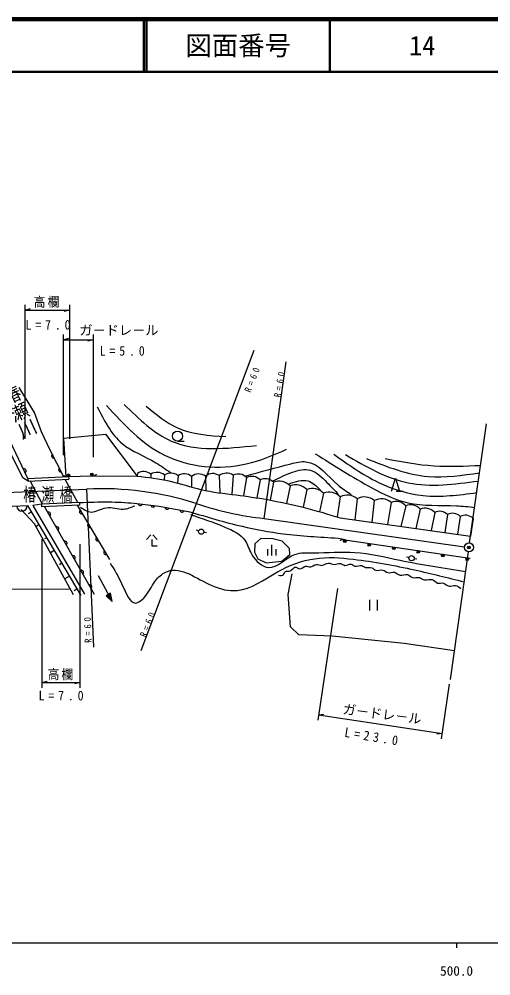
# Model space of a CAD drawing. Units: millimetres, scale not verified. Extents: x 40000 to 680000, y 20000 to 380000.
# Drawn here: x 485116 to 574496, y 198715 to 380000 of the extents above; entities that cross this region are included whole.
import ezdxf
from ezdxf.enums import TextEntityAlignment as Align

# ---------------------------------------------------------------- set-up
doc = ezdxf.new("R2010")
doc.units = ezdxf.units.MM
doc.header["$LTSCALE"] = 1000
doc.header["$PDMODE"] = 32
doc.header["$PDSIZE"] = 500
for name, color, linetype, lineweight in [('M-BGD', 7, 'Continuous', 25), ('M-TTL', 2, 'Continuous', 140), ('M-TTL-BAND', 7, 'Continuous', 25), ('M-TTL-LINE', 7, 'Continuous', 50)]:
    doc.layers.add(name, color=color, linetype=linetype, lineweight=lineweight)
doc.layers.add('M-OTRS', color=6, linetype='Continuous')
doc.layers.add('M-TTL-TXT', color=7, linetype='Continuous')
doc.styles.add('@ＭＳ ゴシック', font='')
doc.styles.add('ＭＳ ゴシック', font='')
doc.styles.get('@ＭＳ ゴシック').set_extended_font_data('@MS Gothic')
doc.styles.get('ＭＳ ゴシック').set_extended_font_data('MS Gothic')

msp = doc.modelspace()

# ---------------------------------------------------------------- linework, layer by layer
at = {"layer": 'M-BGD'}
for p, q in [((486263, 300490), (486263, 325869)), ((486263, 324869), (487263, 325149)), ((486263, 324869), (494672, 324869)), ((494672, 324869), (493672, 324589)), ((494672, 325869), (494672, 300490)), ((493518, 297357), (493518, 320263)), ((493518, 319263), (494518, 319543)), ((493518, 319263), (499123, 319263)), ((499123, 319263), (498123, 318983)), ((499123, 320263), (499123, 297028)), ((529569, 317228), (508167, 260284)), ((531534, 285379), (535731, 315084)), ((486787, 292977), (478629, 309996)), ((570463, 280738), (573651, 303303)), ((515125, 300038), (516375, 300038)), ((493616, 293280), (490946, 298481)), ((507514, 293910), (507485, 293386)), ((510082, 293767), (510040, 293012)), ((486787, 292977), (494499, 293319)), ((486787, 292977), (486809, 292478)), ((486809, 292478), (494521, 292819)), ((489574, 288096), (487189, 292495)), ((496238, 288391), (493854, 292790)), ((493999, 293300), (494499, 293319)), ((494499, 293319), (498892, 293485)), ((494499, 293319), (494521, 292819)), ((498892, 293485), (499392, 293504)), ((498892, 293485), (507457, 293390)), ((512651, 293623), (512596, 292638)), ((515219, 293480), (515141, 292081)), ((517787, 293337), (517762, 291359)), ((520415, 293416), (520497, 290721)), ((523043, 293496), (523139, 290320)), ((525671, 293576), (525413, 289975)), ((528219, 293130), (527610, 289647)), ((530767, 292684), (530170, 289270)), ((533315, 292238), (532653, 288872)), ((471954, 289818), (497891, 290967)), ((497891, 290967), (499218, 260996)), ((536478, 291545), (535744, 288195)), ((539641, 290852), (538907, 287503)), ((542803, 290159), (542029, 286622)), ((556549, 290542), (557849, 290542)), ((496533, 288404), (489332, 288085)), ((496533, 288404), (496555, 287905)), ((545966, 289467), (545347, 285683)), ((549183, 289116), (548748, 285120)), ((552400, 288766), (551954, 284669)), ((555618, 288415), (554910, 284253)), ((447995, 286370), (486705, 287815)), ((486705, 287815), (496807, 270812)), ((487427, 286600), (486858, 286263)), ((489332, 288085), (489354, 287586)), ((496555, 287905), (489354, 287586)), ((489938, 287611), (499317, 271056)), ((496140, 287886), (502262, 277636)), ((558362, 287778), (557460, 283894)), ((561106, 287141), (560260, 283500)), ((563850, 286504), (563192, 283088)), ((531534, 285379), (569502, 280015)), ((545944, 285515), (570647, 282039)), ((566273, 286133), (565752, 282727)), ((568697, 285762), (568180, 282386)), ((571120, 285391), (570608, 282044)), ((488870, 284171), (488341, 283857)), ((519139, 283039), (518663, 283191)), ((520110, 282815), (520605, 282743)), ((489396, 281487), (489396, 253305)), ((490313, 281742), (489946, 281524)), ((510050, 282267), (509250, 281427)), ((510450, 282267), (511250, 281427)), ((529781, 280603), (530927, 281592)), ((545545, 281676), (546962, 281426)), ((546362, 281410), (546857, 281337)), ((546857, 281337), (570066, 277925)), ((491756, 279313), (491062, 278901)), ((496650, 253305), (496650, 280497)), ((532162, 279584), (532162, 278384)), ((532962, 280384), (532962, 278384)), ((533762, 279584), (533762, 278384)), ((558990, 277968), (558503, 278083)), ((559973, 277796), (560469, 277738)), ((570225, 279054), (566804, 254841)), ((570066, 277925), (570560, 277852)), ((493199, 276884), (492734, 276608)), ((494643, 274455), (493784, 273945)), ((500078, 274590), (502732, 269661)), ((496086, 272026), (495521, 271691)), ((545429, 272111), (541687, 247164)), ((551479, 269970), (551479, 267970)), ((552999, 267970), (552999, 269970)), ((489396, 254305), (490396, 254585)), ((489396, 254305), (496650, 254305)), ((496650, 254305), (495650, 254025)), ((565163, 243623), (566630, 254006)), ((541835, 248153), (542865, 248282)), ((541835, 248153), (565305, 244633)), ((565305, 244633), (564275, 244504))]:
    msp.add_line(p, q, dxfattribs=at)
for points in [[(486809, 292478), (485814, 293057), (477249, 310329)], [(490946, 298481), (489328, 301812), (488044, 305476), (485141, 310187)], [(493999, 293300), (493611, 300623), (501509, 301384), (507457, 293390)], [(491431, 297537), (491360, 297465), (491311, 297385), (491276, 297278), (491270, 297184), (491285, 297084), (491344, 296971), (491416, 296900), (491495, 296851), (491603, 296816), (491696, 296810), (491796, 296825)], [(486280, 294035), (486353, 294105), (486404, 294183), (486441, 294290), (486450, 294383), (486438, 294483), (486382, 294599), (486312, 294671), (486234, 294723), (486127, 294760), (486034, 294769), (485934, 294756)], [(492766, 294936), (492695, 294864), (492646, 294784), (492611, 294677), (492605, 294584), (492620, 294484), (492678, 294370), (492751, 294299), (492830, 294250), (492938, 294215), (493031, 294209), (493131, 294224)], [(499682, 293765), (499684, 293725), (499666, 293665), (499638, 293614), (499590, 293562), (499541, 293530), (499472, 293507), (499392, 293504)], [(493999, 293300), (493919, 293297), (493869, 293305), (493808, 293333), (493767, 293361), (493735, 293400), (493703, 293459), (493691, 293508), (493690, 293538)], [(555699, 290542), (556449, 293042), (557199, 290542)], [(506881, 288308), (511662, 287743), (517443, 286656)], [(495448, 270916), (488057, 284373), (485512, 287057)], [(489332, 288085), (487708, 287859), (497505, 271021)], [(490917, 285884), (490985, 285959), (491031, 286040), (491061, 286149), (491063, 286242), (491044, 286342), (490981, 286453), (490905, 286521), (490824, 286567), (490715, 286597), (490622, 286599), (490523, 286580)], [(496700, 286948), (496634, 286872), (496590, 286789), (496562, 286680), (496562, 286586), (496584, 286488), (496650, 286378), (496726, 286312), (496808, 286268), (496918, 286240), (497011, 286240), (497110, 286261)], [(507679, 288213), (507700, 288114), (507738, 288029), (507808, 287940), (507882, 287883), (507974, 287840), (508101, 287825), (508200, 287846), (508285, 287884), (508374, 287954), (508431, 288028), (508474, 288120)], [(510070, 287931), (510090, 287832), (510129, 287747), (510199, 287658), (510273, 287601), (510364, 287558), (510491, 287543), (510590, 287563), (510675, 287602), (510764, 287672), (510821, 287745), (510864, 287837)], [(512715, 287545), (512728, 287445), (512761, 287357), (512824, 287264), (512894, 287202), (512983, 287153), (513108, 287129), (513209, 287143), (513296, 287175), (513390, 287239), (513452, 287309), (513501, 287397)], [(515605, 287002), (515619, 286901), (515651, 286814), (515715, 286720), (515785, 286659), (515873, 286609), (515999, 286586), (516099, 286599), (516187, 286632), (516280, 286696), (516342, 286765), (516391, 286854)], [(492480, 283125), (492548, 283200), (492594, 283281), (492624, 283390), (492626, 283483), (492607, 283582), (492544, 283694), (492469, 283762), (492387, 283808), (492278, 283838), (492185, 283840), (492086, 283821)], [(498231, 284386), (498165, 284309), (498120, 284227), (498093, 284117), (498093, 284024), (498114, 283925), (498180, 283815), (498257, 283749), (498339, 283705), (498449, 283677), (498542, 283677), (498641, 283699)], [(494043, 280365), (494111, 280440), (494157, 280522), (494187, 280631), (494190, 280724), (494170, 280823), (494107, 280935), (494032, 281002), (493951, 281048), (493842, 281078), (493748, 281081), (493649, 281061)], [(499761, 281823), (499695, 281747), (499651, 281664), (499623, 281555), (499623, 281461), (499645, 281362), (499710, 281253), (499787, 281187), (499869, 281143), (499979, 281115), (500072, 281115), (500171, 281136)], [(510250, 281427), (510250, 280227), (511250, 280227)], [(529781, 280603), (529703, 279014), (530354, 277711), (531891, 276982), (534861, 277268), (536397, 278571), (536345, 279665), (534939, 281071), (533168, 281514), (530927, 281592)], [(546029, 281206), (546035, 281246), (546064, 281302), (546101, 281348), (546157, 281390), (546211, 281412), (546283, 281422), (546362, 281410)], [(501291, 279261), (501225, 279184), (501181, 279102), (501154, 278992), (501154, 278899), (501175, 278800), (501241, 278690), (501318, 278624), (501400, 278580), (501510, 278552), (501603, 278552), (501702, 278574)], [(495607, 277606), (495674, 277681), (495720, 277762), (495750, 277871), (495753, 277965), (495733, 278064), (495670, 278175), (495595, 278243), (495514, 278289), (495405, 278319), (495312, 278321), (495212, 278302)], [(497170, 274847), (497238, 274922), (497283, 275003), (497314, 275112), (497316, 275205), (497296, 275305), (497233, 275416), (497158, 275484), (497077, 275530), (496968, 275560), (496875, 275562), (496775, 275543)], [(567580, 260334), (558063, 261686), (544405, 263057), (538096, 263332), (536506, 264868), (536067, 270956), (536835, 274906)], [(455349, 270311), (479356, 271976), (494864, 272064)], [(498733, 272087), (498801, 272163), (498847, 272244), (498877, 272353), (498879, 272446), (498860, 272545), (498797, 272657), (498721, 272724), (498640, 272770), (498531, 272801), (498438, 272803), (498339, 272783)]]:
    msp.add_lwpolyline(points, dxfattribs=at)
for points in [[(502732, 269661), (502443, 271209), (501598, 270754)], [(502647, 269819), (502393, 271114), (501706, 270744)], [(502561, 269978), (502342, 271018), (501814, 270734)], [(502476, 270136), (502291, 270923), (501921, 270723)], [(502391, 270295), (502240, 270827), (502029, 270713)], [(502277, 270506), (502189, 270732), (502137, 270703)]]:
    msp.add_lwpolyline(points, close=True, dxfattribs=at)
for centre, radius in [((515125, 300988), 950), ((494489, 293569), 250), ((494489, 293569), 150), ((498883, 293735), 250), ((498883, 293735), 150), ((498883, 293735), 50), ((494489, 293569), 50), ((519615, 282887), 500), ((546821, 281090), 250), ((546821, 281090), 150), ((546821, 281090), 50), ((551462, 280407), 250), ((551462, 280407), 150), ((551462, 280407), 50), ((556104, 279725), 250), ((556104, 279725), 150), ((556104, 279725), 50), ((560746, 279042), 250), ((560746, 279042), 150), ((570344, 279896), 850), ((570344, 279896), 34), ((559476, 277853), 500), ((560746, 279042), 50), ((565388, 278360), 250), ((565388, 278360), 150), ((565388, 278360), 50), ((570029, 277677), 250), ((570029, 277677), 150), ((570029, 277677), 50)]:
    msp.add_circle(centre, radius, dxfattribs=at)
for centre, radius, start, end in [((508703, 292126), 2144, 49.93551, 123.67531), ((511271, 291983), 2144, 49.93551, 123.67531), ((513839, 291840), 2144, 49.93551, 123.67531), ((516407, 291696), 2144, 49.93551, 123.67531), ((519154, 291625), 2191, 54.86581, 128.6056), ((521782, 291704), 2191, 54.86581, 128.6056), ((524410, 291784), 2191, 54.86581, 128.6056), ((526647, 291654), 2156, 43.20386, 116.94365), ((529196, 291208), 2156, 43.20386, 116.94365), ((531744, 290762), 2156, 43.20386, 116.94365), ((534389, 289576), 2871, 43.31528, 111.97238), ((500570, 231026), 60000, 72.44128, 92.55872), ((537552, 288883), 2871, 43.31528, 111.97238), ((540715, 288190), 2871, 43.31528, 111.97238), ((543877, 287497), 2871, 43.31528, 111.97238), ((547318, 286937), 2868, 49.44185, 118.12687), ((550535, 286587), 2868, 49.44185, 118.12687), ((553753, 286236), 2868, 49.44185, 118.12687), ((556565, 286268), 2348, 40.05961, 113.79941), ((485669, 287776), 1000, 182.13745, 2.13745), ((538012, 345028), 60000, 251.19489, 263.80241), ((559309, 285630), 2348, 40.05961, 113.79941), ((562053, 284993), 2348, 40.05961, 113.79941), ((564814, 284703), 2043, 44.42226, 118.16206), ((567238, 284332), 2043, 44.42226, 118.16206), ((569661, 283961), 2043, 44.42226, 118.16206)]:
    msp.add_arc(centre, radius, start, end, dxfattribs=at)
for points, knots in [([(499921, 306568), (501230, 303950), (502540, 301332), (504640, 299587), (506474, 298064), (508909, 297205), (511032, 295949), (511992, 295380), (512888, 294730), (513785, 294080)], [0, 0, 0, 0, 1, 1, 1, 2, 2, 2, 3, 3, 3, 3]), ([(501693, 306785), (505028, 303148), (508364, 299511), (512660, 297384), (517292, 295092), (523039, 294555), (528144, 295725), (530811, 296337), (533302, 297413), (535794, 298490)], [0, 0, 0, 0, 1, 1, 1, 2, 2, 2, 3, 3, 3, 3]), ([(505011, 306969), (507830, 304231), (510649, 301492), (513951, 300057), (518669, 298006), (524374, 298617), (530079, 299228)], [0, 0, 0, 0, 1, 1, 1, 2, 2, 2, 2]), ([(509158, 306693), (511068, 305102), (512979, 303511), (515149, 302546), (517910, 301317), (521092, 301102), (524273, 300887)], [0, 0, 0, 0, 1, 1, 1, 2, 2, 2, 2]), ([(541231, 297661), (544731, 295446), (548230, 293231), (551923, 291209), (554110, 290012), (556365, 288882), (558743, 288352), (561713, 287690), (564875, 287964), (567959, 287799), (569119, 287737), (570268, 287614), (571417, 287490)], [0, 0, 0, 0, 1, 1, 1, 2, 2, 2, 3, 3, 3, 4, 4, 4, 4]), ([(544734, 297569), (547462, 295624), (550190, 293679), (553213, 292223), (555878, 290940), (558771, 290036), (561692, 289735), (565041, 289388), (568426, 289833), (571811, 290277)], [0, 0, 0, 0, 1, 1, 1, 2, 2, 2, 3, 3, 3, 3]), ([(546946, 297476), (550815, 295226), (554683, 292975), (558835, 292131), (563068, 291270), (567594, 291871), (572121, 292472)], [0, 0, 0, 0, 1, 1, 1, 2, 2, 2, 2]), ([(528140, 293490), (530899, 294252), (533658, 295013), (536596, 295752), (537563, 295995), (538548, 296236), (539448, 296145), (541801, 295909), (543564, 293407), (545544, 291721), (546340, 291043), (547171, 290497), (548002, 289951)], [0, 0, 0, 0, 1, 1, 1, 2, 2, 2, 3, 3, 3, 4, 4, 4, 4]), ([(550909, 296739), (554769, 295202), (558628, 293666), (562614, 293329), (565804, 293060), (569074, 293559), (572345, 294059)], [0, 0, 0, 0, 1, 1, 1, 2, 2, 2, 2]), ([(554492, 296735), (557564, 296150), (560636, 295565), (563734, 295359), (566654, 295164), (569598, 295307), (572541, 295449)], [0, 0, 0, 0, 1, 1, 1, 2, 2, 2, 2]), ([(533213, 292500), (534395, 293105), (535576, 293710), (536900, 294158), (538022, 294539), (539247, 294807), (540310, 294527), (541515, 294210), (542511, 293189), (543443, 292223), (544209, 291430), (544932, 290674), (545655, 289919)], [0, 0, 0, 0, 1, 1, 1, 2, 2, 2, 3, 3, 3, 4, 4, 4, 4]), ([(507457, 293390), (509560, 293171), (511662, 292952), (513710, 292475), (515678, 292017), (517596, 291321), (519564, 290862), (521756, 290351), (524010, 290135), (526249, 289848), (528239, 289593), (530217, 289282), (532195, 288972)], [0, 0, 0, 0, 1, 1, 1, 2, 2, 2, 3, 3, 3, 4, 4, 4, 4]), ([(536255, 291947), (537513, 292379), (538772, 292811), (539849, 292500), (540728, 292246), (541487, 291497), (542245, 290748)], [0, 0, 0, 0, 1, 1, 1, 2, 2, 2, 2]), ([(496533, 288404), (498383, 288476), (500233, 288547), (502081, 288521), (503682, 288499), (505282, 288403), (506881, 288308)], [0, 0, 0, 0, 1, 1, 1, 2, 2, 2, 2]), ([(532195, 288972), (534451, 288513), (536706, 288054), (538937, 287497), (541291, 286909), (543617, 286212), (545944, 285515)], [0, 0, 0, 0, 1, 1, 1, 2, 2, 2, 2]), ([(496738, 287523), (497408, 287076), (498077, 286629), (498766, 286601), (499686, 286564), (500641, 287276), (501623, 287430), (502692, 287599), (503792, 287107), (504849, 287154), (505601, 287187), (506331, 287493), (507061, 287799)], [0, 0, 0, 0, 1, 1, 1, 2, 2, 2, 3, 3, 3, 4, 4, 4, 4]), ([(517443, 286656), (520726, 285670), (524008, 284684), (527345, 283903), (529908, 283303), (532503, 282824), (535114, 282491), (538573, 282049), (542059, 281862), (545545, 281676)], [0, 0, 0, 0, 1, 1, 1, 2, 2, 2, 3, 3, 3, 3]), ([(517568, 286140), (519714, 285409), (521860, 284679), (524111, 283744), (525573, 283137), (527078, 282444), (527890, 281255), (528422, 280476), (528656, 279483), (529180, 278583), (529906, 277316), (531187, 276165), (532406, 276094), (534040, 275977), (535612, 277920), (537383, 278583), (538515, 278996), (539703, 278891), (540885, 278859), (543530, 278920), (546134, 279132), (548719, 278951), (551590, 278750), (554438, 278064), (557291, 277477), (561421, 276626), (565560, 275981), (569700, 275335)], [0, 0, 0, 0, 1, 1, 1, 2, 2, 2, 3, 3, 3, 4, 4, 4, 5, 5, 5, 6, 6, 6, 7, 7, 7, 8, 8, 8, 9, 9, 9, 9]), ([(502360, 276924), (503125, 275708), (503890, 274492), (504664, 272776), (505354, 271250), (506051, 269328), (507153, 269366), (507807, 269389), (508605, 270103), (509180, 270841), (509992, 271852), (510366, 272898), (511116, 273790), (511683, 274496), (512448, 275080), (513236, 275357), (515813, 276345), (518708, 273946), (521623, 272684), (523254, 271964), (524874, 271591), (526415, 271762), (529095, 271914), (531520, 273836), (534065, 275265), (536341, 276536), (538704, 277405), (541162, 277753), (543534, 278148), (546008, 277951), (548443, 277661), (552385, 277191), (556227, 276478), (560056, 275633), (563185, 274943), (566305, 274165), (569424, 273387)], [0, 0, 0, 0, 1, 1, 1, 2, 2, 2, 3, 3, 3, 4, 4, 4, 5, 5, 5, 6, 6, 6, 7, 7, 7, 8, 8, 8, 9, 9, 9, 10, 10, 10, 11, 11, 11, 12, 12, 12, 12]), ([(534257, 274632), (534621, 274580), (534986, 274529), (535189, 274741), (535344, 274903), (535404, 275218), (535573, 275345), (535795, 275512), (536203, 275355), (536506, 275455), (536861, 275599), (537074, 276118), (537383, 276168), (537662, 276189), (538005, 275858), (538316, 275839), (538674, 275836), (538993, 276254), (539358, 276332), (539658, 276377), (539987, 276204), (540291, 276223), (540671, 276267), (541013, 276605), (541388, 276661), (541742, 276695), (542124, 276478), (542485, 276497), (542918, 276539), (543325, 276920), (543746, 276936), (544086, 276929), (544433, 276682), (544789, 276661), (545194, 276657), (545614, 276948), (545995, 276881), (546276, 276814), (546533, 276548), (546818, 276497), (547206, 276445), (547648, 276788), (548025, 276716), (548272, 276655), (548489, 276412), (548738, 276332), (549148, 276222), (549642, 276536), (550055, 276442), (550282, 276379), (550483, 276191), (550713, 276113), (551094, 276003), (551553, 276184), (551920, 276058), (552194, 275950), (552416, 275665), (552688, 275564), (553084, 275439), (553583, 275698), (554004, 275619), (554352, 275536), (554646, 275213), (554992, 275125), (555392, 275046), (555858, 275269), (556253, 275180), (556602, 275082), (556893, 274730), (557241, 274632), (557703, 274525), (558265, 274857), (558722, 274741), (559050, 274641), (559324, 274305), (559654, 274193), (560061, 274076), (560550, 274283), (560971, 274193), (561296, 274107), (561579, 273838), (561903, 273754), (562377, 273658), (562939, 273950), (563384, 273809), (563736, 273679), (564011, 273268), (564372, 273151), (564726, 273056), (565160, 273239), (565524, 273151), (565898, 273037), (566195, 272623), (566566, 272547), (566941, 272471), (567391, 272742), (567773, 272712), (568145, 272683), (568452, 272368), (568760, 272054)], [0, 0, 0, 0, 1, 1, 1, 2, 2, 2, 3, 3, 3, 4, 4, 4, 5, 5, 5, 6, 6, 6, 7, 7, 7, 8, 8, 8, 9, 9, 9, 10, 10, 10, 11, 11, 11, 12, 12, 12, 13, 13, 13, 14, 14, 14, 15, 15, 15, 16, 16, 16, 17, 17, 17, 18, 18, 18, 19, 19, 19, 20, 20, 20, 21, 21, 21, 22, 22, 22, 23, 23, 23, 24, 24, 24, 25, 25, 25, 26, 26, 26, 27, 27, 27, 28, 28, 28, 29, 29, 29, 30, 30, 30, 31, 31, 31, 32, 32, 32, 33, 33, 33, 33])]:
    msp.add_open_spline(points, degree=3, knots=knots, dxfattribs=at)
at = {"layer": 'M-OTRS'}
msp.add_point((570344, 279896), dxfattribs=at)
at = {"layer": 'M-TTL'}
msp.add_line((680000, 380000), (40000, 380000), dxfattribs=at)
at = {"layer": 'M-TTL-BAND'}
for p, q in [((40000, 205000), (579000, 205000)), ((568000, 205000), (568000, 204000))]:
    msp.add_line(p, q, dxfattribs=at)
at = {"layer": 'M-TTL-LINE'}
for p, q in [((508747, 380000), (508747, 370000)), ((509247, 380000), (509247, 370000)), ((543997, 380000), (543997, 370000)), ((40000, 370000), (680000, 370000))]:
    msp.add_line(p, q, dxfattribs=at)

# ---------------------------------------------------------------- texts
at = {"layer": 'M-BGD', "style": 'ＭＳ ゴシック'}
msp.add_text('ガ－ドレ－ル', height=1833, dxfattribs=at).set_placement((496522, 319596), align=Align.BOTTOM_LEFT)
at = {"layer": 'M-BGD'}
for s, height, rotation, style, p in [('椿瀬川\u3000', 2566, 294.9, '@ＭＳ ゴシック', (481054, 309435)), ('ガ－ドレ－ル', 1833, 352.5, 'ＭＳ ゴシック', (546269, 247852))]:
    msp.add_text(s, height=height, rotation=rotation, dxfattribs=dict(at, style=style)).set_placement(p, align=Align.BOTTOM_LEFT)
at = {"layer": 'M-BGD', "attachment_point": 7, "style": 'ＭＳ ゴシック'}
for s, insert, char_height in [('\\T1.16;\\W0.9;高欄', (487873, 325310), 1833), ('\\T1.65;\\W0.9;L=7.0', (486329, 321141), 1833), ('\\T1.65;\\W0.9;L=5.0', (500383, 316198), 1833), ('\\T1.4;\\W0.7;椿瀬橋\\~', (485899, 288348), 2566), ('\\T1.16;\\W0.9;高欄', (490498, 254732), 1833), ('\\T1.65;\\W0.9;L=7.0', (488800, 250871), 1833)]:
    msp.add_mtext(s, dxfattribs=dict(at, insert=insert, char_height=char_height))
for s, insert, char_height, rotation in [('\\T1.67;\\W0.9;R=60', (528984, 309143), 1320, 68.5), ('\\T1.67;\\W0.9;R=60', (534663, 308235), 1320, 79.8), ('\\T1.67;\\W0.9;R=60', (498888, 261851), 1320, 91.9), ('\\T1.67;\\W0.9;R=60', (509185, 262759), 1320, 68.5), ('\\T1.62;\\W0.9;L=23.0', (546655, 243991), 1833, 350.7)]:
    msp.add_mtext(s, dxfattribs=dict(at, insert=insert, char_height=char_height, rotation=rotation))
at = {"layer": 'M-TTL-BAND', "style": 'ＭＳ ゴシック'}
msp.add_text('500.0', height=1833, dxfattribs=at).set_placement((568000, 198195), align=Align.BOTTOM_CENTER)
at = {"layer": 'M-TTL-TXT', "style": 'ＭＳ ゴシック'}
for s, p in [('図面番号', (526622, 375000)), ('14', (561497, 375000))]:
    msp.add_text(s, height=3666, dxfattribs=at).set_placement(p, align=Align.MIDDLE_CENTER)

doc.saveas('drawing.dxf')
